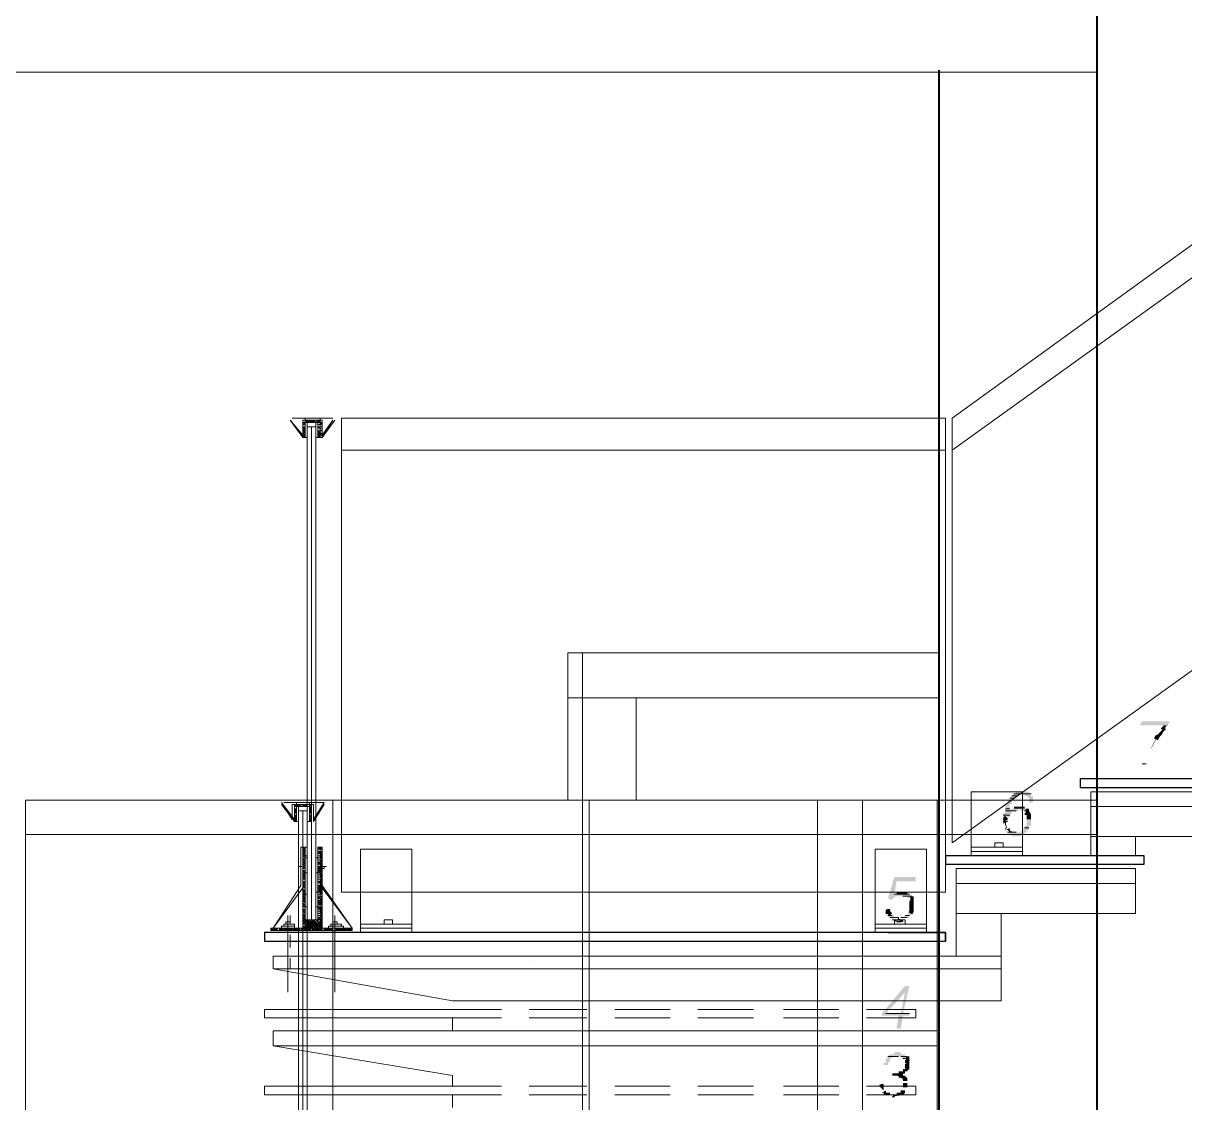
# Model space of a CAD drawing. Header units: millimetres. Extents: x 182 to 575, y -105 to 95.
# Drawn here: x 275.285 to 277.875, y 74.274 to 76.682 of the extents above; entities that cross this region are included whole.
import ezdxf

# ---------------------------------------------------------------- set-up
doc = ezdxf.new("R2010")
doc.units = ezdxf.units.MM
doc.header["$MEASUREMENT"] = 0
doc.layers.add('PDF_Geometry', color=7, linetype='Continuous')
doc.layers.add('PDF_Solid Fills', color=7, linetype='Continuous')

msp = doc.modelspace()

# ---------------------------------------------------------------- hatches: boundary and pattern name
at = {"layer": 'PDF_Solid Fills', "transparency": 33554559}
for points in [[(277.7802, 75.1253), (277.7754, 75.1158), (277.8373, 75.1158), (277.8421, 75.1253)], [(277.4802, 74.9015), (277.4707, 74.9062), (277.4707, 74.8967)], [(277.4897, 74.8729), (277.4897, 74.8682), (277.5088, 74.8682), (277.5088, 74.8729), (277.5183, 74.8729), (277.5183, 74.8777), (277.5231, 74.8777), (277.5231, 74.8824), (277.5278, 74.8824), (277.5278, 74.892), (277.5326, 74.892), (277.5326, 74.9062), (277.5231, 74.9062), (277.5231, 74.892), (277.5183, 74.892), (277.5183, 74.8872), (277.5135, 74.8824), (277.5088, 74.8777), (277.4802, 74.8777), (277.485, 74.8729)], [(277.485, 74.8824), (277.485, 74.8872), (277.4754, 74.8824)], [(277.2278, 74.7336), (277.2326, 74.7348), (277.2564, 74.7348), (277.2564, 74.7301), (277.2659, 74.7301), (277.2659, 74.7348), (277.2612, 74.7396), (277.2278, 74.7396), (277.2326, 74.7681), (277.2754, 74.7681), (277.2754, 74.7777), (277.2278, 74.7777), (277.2135, 74.7301), (277.2231, 74.7253), (277.2231, 74.7301), (277.2278, 74.7301)], [(277.2278, 74.6777), (277.2469, 74.6777), (277.2469, 74.6824)], [(277.204, 74.3586), (277.2135, 74.3586), (277.2135, 74.3634), (277.2183, 74.3681), (277.2183, 74.3729), (277.2231, 74.3729), (277.2231, 74.3777), (277.2421, 74.3777), (277.2469, 74.3729), (277.2564, 74.3729), (277.2564, 74.3777), (277.2516, 74.3777), (277.2516, 74.3824), (277.2421, 74.3824), (277.2421, 74.3872), (277.2278, 74.3872), (277.2278, 74.3824), (277.2183, 74.3824), (277.2135, 74.3777), (277.2135, 74.3729), (277.2088, 74.3729), (277.2088, 74.3634), (277.204, 74.3634)], [(277.2564, 74.3491), (277.2469, 74.3491), (277.2469, 74.3443), (277.2564, 74.3443)], [(277.2612, 74.3634), (277.2516, 74.3634), (277.2612, 74.3586)], [(277.2231, 74.3348), (277.2326, 74.3348), (277.2373, 74.3336), (277.2373, 74.3301), (277.2516, 74.3301), (277.2516, 74.3348), (277.2469, 74.3348), (277.2469, 74.3388), (277.2516, 74.3396), (277.2231, 74.3396)], [(277.2088, 74.2967), (277.2088, 74.3015), (277.1993, 74.2967)], [(277.2326, 74.2967), (277.2326, 74.292), (277.2469, 74.292), (277.2516, 74.2967), (277.2516, 74.3015), (277.2421, 74.3015), (277.2421, 74.2967)]]:
    msp.add_hatch(color=256, dxfattribs=at).paths.add_polyline_path(points)
h = msp.add_hatch(color=256, dxfattribs=at)
h.paths.add_polyline_path([(277.4897, 74.9205), (277.4897, 74.9253), (277.504, 74.9253), (277.504, 74.9301), (277.4897, 74.9301), (277.485, 74.9253), (277.485, 74.9396), (277.4897, 74.9396), (277.4897, 74.9491), (277.4945, 74.9491), (277.4945, 74.9539), (277.4993, 74.9586), (277.504, 74.9586), (277.5088, 74.9634), (277.5183, 74.9634), (277.5183, 74.9586), (277.5231, 74.9586), (277.5278, 74.9539), (277.5278, 74.9443), (277.5373, 74.9443), (277.5373, 74.9586), (277.5326, 74.9586), (277.5326, 74.9634), (277.5278, 74.9634), (277.5278, 74.9681), (277.4993, 74.9681), (277.4993, 74.9634), (277.4945, 74.9634), (277.4897, 74.9586), (277.485, 74.9539), (277.485, 74.9491), (277.4802, 74.9491), (277.4802, 74.9396), (277.4754, 74.9396), (277.4754, 74.9205), (277.4707, 74.9205), (277.4707, 74.911), (277.485, 74.911), (277.485, 74.9158)])
h.paths.add_polyline_path([(277.5088, 74.9289), (277.5088, 74.9253), (277.5231, 74.9253), (277.5231, 74.9301), (277.504, 74.9301)])
h = msp.add_hatch(color=256, dxfattribs=at)
h.paths.add_polyline_path([(277.2516, 74.692), (277.2469, 74.6872), (277.2612, 74.6872), (277.2612, 74.692), (277.2659, 74.692), (277.2659, 74.6967), (277.2564, 74.6967), (277.2564, 74.692)])
h.paths.add_polyline_path([(277.2278, 74.6872), (277.2278, 74.692), (277.2135, 74.692), (277.2135, 74.6872)])
h = msp.add_hatch(color=256, dxfattribs=at)
h.paths.add_polyline_path([(277.2516, 74.5205), (277.2421, 74.4729), (277.2088, 74.4729)])
h.paths.add_polyline_path([(277.2612, 74.5348), (277.2516, 74.5348), (277.1993, 74.4729), (277.1993, 74.4682), (277.2373, 74.4682), (277.2326, 74.4396), (277.2421, 74.4396), (277.2469, 74.4682), (277.2612, 74.4682), (277.2612, 74.4729), (277.2469, 74.4729)], flags=0)

# ---------------------------------------------------------------- linework, layer by layer
at = {"layer": 'PDF_Geometry', "lineweight": 40}
for points in [[(277.6802, 66.6586), (277.6802, 83.5396), (277.9326, 83.5396), (277.9326, 66.6586)], [(277.3278, 73.7967), (277.3278, 76.5777)], [(275.8421, 74.6634), (275.8421, 74.6634)]]:
    msp.add_lwpolyline(points, dxfattribs=at)
at = {"layer": 'PDF_Geometry', "lineweight": 13}
for points in [[(277.3564, 75.7301), (277.3564, 75.8015), (278.5421, 76.6586), (278.5421, 76.5824), (277.3564, 75.7301), (277.3564, 74.8539), (278.5421, 75.7062), (278.5421, 76.5824)], [(275.885, 75.8015), (275.9278, 75.8015)], [(275.9469, 75.7967), (275.9469, 75.8015), (275.9135, 75.8015), (275.9135, 75.7967)], [(277.3421, 75.8015), (277.3421, 75.7301), (275.9945, 75.7301), (275.9945, 75.8015)], [(275.8802, 75.7967), (275.9088, 75.7586), (275.9088, 75.7967), (275.9088, 75.7586)], [(275.9183, 74.6824), (275.9278, 74.6824), (275.9278, 75.7824), (275.9183, 75.7824)], [(275.9183, 74.6824), (275.9278, 74.6824), (275.9278, 75.7824), (275.9183, 75.7824)], [(275.9373, 74.6824), (275.9278, 74.6824), (275.9278, 75.7824), (275.9373, 75.7824)], [(275.9373, 74.6824), (275.9278, 74.6824), (275.9278, 75.7824), (275.9373, 75.7824)], [(275.9469, 75.7872), (275.9469, 75.7824), (275.9516, 75.7824), (275.9469, 75.7824), (275.9469, 75.7872), (275.9421, 75.7872)], [(275.9088, 75.7634), (275.9135, 75.7586), (275.9135, 75.7634)], [(275.9945, 75.7301), (277.3421, 75.7301), (277.3421, 74.7443), (275.9945, 74.7443)], [(275.9088, 74.9491), (275.8659, 74.9491)], [(275.9231, 74.9396), (275.9231, 74.9443), (275.8945, 74.9443), (275.8945, 74.9396)], [(277.3231, 74.9491), (277.3231, 74.8729), (275.9754, 74.8729), (275.9754, 74.9491)], [(275.8945, 74.9396), (275.8992, 74.9348), (275.8992, 74.9396)], [(275.8992, 73.8301), (275.9088, 73.8301), (275.9088, 74.9253), (275.8992, 74.9253)], [(275.8992, 73.8301), (275.9088, 73.8301), (275.9088, 74.9253), (275.8992, 74.9253)], [(275.9183, 73.8301), (275.9088, 73.8301), (275.9088, 74.9253), (275.9183, 74.9253)], [(275.9183, 73.8301), (275.9088, 73.8301), (275.9088, 74.9253), (275.9183, 74.9253)], [(275.9135, 74.9396), (275.9183, 74.9348), (275.9183, 74.9396)], [(275.9231, 74.9396), (275.9278, 74.9396), (275.9278, 74.9348)], [(275.9231, 74.9301), (275.9278, 74.9253), (275.9278, 74.9301)], [(275.9278, 74.9348), (275.9278, 74.9301)], [(275.9231, 74.9158), (275.9278, 74.9158)], [(275.9231, 74.9062), (275.9278, 74.9015), (275.9278, 74.9062)], [(275.2897, 74.8729), (276.5326, 74.8729), (276.5326, 73.892), (275.2897, 73.892)], [(275.9754, 74.8729), (277.3231, 74.8729), (277.3231, 73.892), (275.9754, 73.892)], [(276.5469, 74.8729), (277.6802, 74.8729), (277.6802, 73.892), (276.5469, 73.892)], [(277.4993, 74.8777), (277.4802, 74.8777), (277.4993, 74.8777)], [(275.9088, 74.8443), (275.9135, 74.8443), (275.9135, 74.6634), (275.9421, 74.6634), (275.9421, 74.8443), (275.9516, 74.8443), (275.9516, 74.6586), (275.9088, 74.6586)], [(276.0183, 74.6634), (275.9516, 74.7539), (275.9516, 74.8443), (275.9421, 74.8443), (275.9421, 74.8253), (275.9421, 74.8443), (275.9516, 74.8443), (275.9516, 74.7586)], [(275.9516, 74.7539), (275.9516, 74.8443), (275.9421, 74.8443), (275.9421, 74.8253), (275.9421, 74.8443), (275.9516, 74.8443), (275.9516, 74.7586), (276.0183, 74.6634)], [(275.9516, 74.7539), (275.9516, 74.8443), (275.9421, 74.8443), (275.9421, 74.8253), (275.9421, 74.8443), (275.9516, 74.8443), (275.9516, 74.7539), (276.0183, 74.6634)], [(277.4516, 74.8539), (277.4707, 74.8539), (277.4707, 74.8443), (277.4516, 74.8443)], [(276.5469, 74.792), (276.5469, 74.7824)], [(277.2373, 74.6872), (277.2183, 74.6872), (277.2373, 74.6872)], [(277.2326, 74.6872), (277.2183, 74.6872), (277.2326, 74.6872)], [(277.2421, 74.6872), (277.2564, 74.6872), (277.2421, 74.6872)], [(275.8897, 74.6681), (275.8897, 74.6634), (275.8612, 74.6634), (275.8612, 74.6681)], [(275.8897, 74.6729), (275.8897, 74.6681), (275.8659, 74.6681), (275.8659, 74.6729)], [(275.9993, 74.6681), (275.9993, 74.6634), (275.9659, 74.6634), (275.9659, 74.6681)], [(275.9945, 74.6729), (275.9945, 74.6681), (275.9707, 74.6681), (275.9707, 74.6729)], [(276.0897, 74.6824), (276.1088, 74.6824), (276.1088, 74.6729), (276.0897, 74.6729)], [(277.2516, 74.6824), (277.2278, 74.6824), (277.2278, 74.6729), (277.2516, 74.6729)], [(277.2135, 74.3777), (277.2326, 74.3777), (277.2135, 74.3777)]]:
    msp.add_lwpolyline(points, close=True, dxfattribs=at)
at = {"layer": 'PDF_Geometry', "lineweight": 20}
for points in [[(277.6802, 76.5729), (272.985, 76.5729)], [(275.9088, 75.7967), (275.9088, 75.7967)], [(275.9754, 75.7967), (275.9516, 75.7634), (275.9516, 75.7967), (275.9516, 75.7586), (275.9802, 75.7967)], [(275.9516, 75.7967), (275.9516, 75.7967)], [(275.8612, 74.9443), (275.885, 74.9062), (275.885, 74.9396), (275.8897, 74.9396), (275.8897, 74.9015), (275.8612, 74.9396)], [(275.8659, 74.9491), (275.9088, 74.9491), (275.9564, 74.9491)], [(275.8659, 74.9443), (275.8659, 74.9443)], [(275.9278, 74.9015), (275.9278, 74.9396), (275.9326, 74.9396), (275.9326, 74.9062), (275.9564, 74.9443), (275.9088, 74.9443), (275.8659, 74.9443)], [(275.9564, 74.9443), (275.9564, 74.9443)], [(276.5326, 74.9491), (276.5326, 74.8729)], [(277.6802, 74.9491), (276.5469, 74.9491), (276.5469, 74.8729), (277.6802, 74.8729)], [(275.9326, 74.9015), (275.9564, 74.9396)], [(275.904, 74.8443), (275.904, 74.7586), (275.8421, 74.6634), (275.9088, 74.7539), (275.9088, 74.8443), (275.9135, 74.8443), (275.9135, 74.8253), (275.9183, 74.8253), (275.9183, 74.8443)], [(275.9088, 74.8443), (275.9135, 74.8443)], [(275.9183, 74.8443), (275.9183, 74.8443)], [(275.9135, 74.8015), (275.8992, 74.8015)], [(275.9421, 74.8015), (275.9612, 74.8015)], [(275.9516, 74.8015), (275.9516, 74.8062), (275.9516, 74.8015)], [(275.9516, 74.8015), (275.9516, 74.7967), (275.9516, 74.8015)], [(275.9564, 74.8015), (275.9516, 74.8015), (275.9564, 74.8015)], [(275.9373, 74.6634), (275.9135, 74.6824), (275.9326, 74.6634), (275.9135, 74.6777), (275.9278, 74.6634), (275.9135, 74.6777)], [(275.9278, 74.6634), (275.9135, 74.6729), (275.9231, 74.6634), (275.9135, 74.6681), (275.9231, 74.6634)], [(275.9135, 74.6681), (275.9183, 74.6634), (275.9135, 74.6634)], [(275.9278, 74.6824), (275.9421, 74.6634), (275.9231, 74.6824), (275.9421, 74.6634), (275.9183, 74.6824), (275.9373, 74.6634), (275.9183, 74.6824)], [(275.9326, 74.6824), (275.9421, 74.6681), (275.9278, 74.6824), (275.9421, 74.6681)], [(275.9421, 74.6729), (275.9326, 74.6824), (275.9421, 74.6729)], [(275.9421, 74.6824), (275.9421, 74.6777), (275.9373, 74.6824), (275.9421, 74.6777)], [(276.2421, 74.4824), (275.8231, 74.4824), (275.8231, 74.4634), (276.2421, 74.4634)], [(276.2421, 74.311), (275.8231, 74.311), (275.8231, 74.292), (276.2421, 74.292)]]:
    msp.add_lwpolyline(points, dxfattribs=at)
for points in [[(275.885, 75.8015), (275.9278, 75.8015)], [(275.9754, 75.8015), (275.9278, 75.8015)], [(275.8802, 75.7967), (275.9088, 75.7634), (275.9088, 75.7967), (275.9088, 75.7586)], [(275.9135, 75.7586), (275.9135, 75.792), (275.9421, 75.792), (275.9421, 75.7586), (275.9516, 75.7586), (275.9516, 75.7967), (275.9088, 75.7967), (275.9088, 75.7586)], [(275.9135, 75.792), (275.9183, 75.792), (275.9183, 75.7586), (275.9135, 75.7586)], [(275.9421, 75.792), (275.9373, 75.792), (275.9373, 75.7586), (275.9421, 75.7586)], [(275.2897, 74.9491), (275.2897, 74.8729), (276.5326, 74.8729), (276.5326, 74.9491)], [(278.0659, 74.9681), (277.6659, 74.9681), (277.6659, 74.9348), (278.0659, 74.9348)], [(277.6659, 74.9681), (278.0659, 74.9681), (278.0659, 74.8682), (277.6659, 74.8682)], [(278.0659, 74.9681), (277.6659, 74.9681), (277.6659, 74.9348), (278.0659, 74.9348)], [(275.8945, 74.9015), (275.8945, 74.9348), (275.9231, 74.9348), (275.9231, 74.9015), (275.9278, 74.9015), (275.9278, 74.9396), (275.8897, 74.9396), (275.8897, 74.9015)], [(275.8945, 74.9348), (275.8992, 74.9348), (275.8992, 74.9015), (275.8945, 74.9015)], [(275.9231, 74.9348), (275.9183, 74.9348), (275.9183, 74.9015), (275.9231, 74.9015)], [(275.8421, 74.6634), (275.9088, 74.7539), (275.9088, 74.8443), (275.9135, 74.8443), (275.9135, 74.8253), (275.9183, 74.8253), (275.9183, 74.8443), (275.9135, 74.8443), (275.9088, 74.8443), (275.904, 74.8443), (275.904, 74.7586)], [(275.9516, 74.7539), (275.9516, 74.8443), (275.9421, 74.8443), (275.9421, 74.8253), (275.9421, 74.8443), (275.9516, 74.8443), (275.9516, 74.7586), (276.0183, 74.6634)], [(275.9183, 74.8205), (275.9135, 74.8205), (275.9135, 74.7872), (275.9183, 74.7872)], [(275.9421, 74.8205), (275.9373, 74.8205), (275.9373, 74.7872), (275.9421, 74.7872)], [(275.904, 74.8015), (275.904, 74.8062), (275.904, 74.8015), (275.904, 74.7967), (275.904, 74.8015), (275.904, 74.7967)], [(275.9564, 74.8015), (275.9564, 74.7967), (275.9516, 74.7967), (275.9516, 74.8015)], [(277.7659, 74.7967), (277.3659, 74.7967), (277.3659, 74.7634), (277.7659, 74.7634)], [(277.3659, 74.7967), (277.7659, 74.7967), (277.7659, 74.6967), (277.3659, 74.6967)], [(277.7659, 74.7967), (277.3659, 74.7967), (277.3659, 74.7634), (277.7659, 74.7634)], [(275.9088, 74.7539), (275.9088, 74.6634), (275.8421, 74.6634)], [(275.9183, 74.7396), (275.9135, 74.7396), (275.9135, 74.711), (275.9183, 74.711)], [(275.9421, 74.7443), (275.9373, 74.7443), (275.9373, 74.711), (275.9421, 74.711)], [(275.9516, 74.7539), (276.0183, 74.6634), (275.9516, 74.6634)], [(276.0183, 74.6634), (276.0183, 74.6586), (275.8373, 74.6586), (275.8373, 74.6634)], [(275.9421, 74.6824), (275.9135, 74.6824), (275.9135, 74.6634), (275.9421, 74.6634)], [(275.8421, 74.6015), (277.4659, 74.6015), (277.4659, 74.5729), (275.8421, 74.5729)], [(277.4659, 74.5729), (277.4659, 74.5015), (276.2421, 74.5015), (275.8421, 74.5729)]]:
    msp.add_lwpolyline(points, close=True, dxfattribs=at)
at = {"layer": 'PDF_Geometry', "lineweight": 13}
for points in [[(275.9754, 75.8015), (275.9278, 75.8015), (275.9754, 75.8015), (275.9278, 75.8015), (275.885, 75.8015)], [(275.9945, 75.8015), (275.9945, 75.7301)], [(275.9088, 75.792), (275.9135, 75.792), (275.9135, 75.7967), (275.9088, 75.7967), (275.9088, 75.7586), (275.8802, 75.7967)], [(275.9088, 75.7967), (275.9088, 75.7967)], [(275.9088, 75.792), (275.9088, 75.792)], [(275.9135, 75.792), (275.9088, 75.792), (275.9135, 75.7872)], [(275.9135, 75.7824), (275.9135, 75.7872), (275.9088, 75.7872), (275.9088, 75.7824), (275.9135, 75.7824), (275.9135, 75.7777), (275.9088, 75.7824)], [(275.9135, 75.7777), (275.9135, 75.7729), (275.9135, 75.7777), (275.9088, 75.7777), (275.9135, 75.7729)], [(275.9088, 75.7729), (275.9135, 75.7681), (275.9135, 75.7729), (275.9088, 75.7729), (275.9088, 75.7681), (275.9135, 75.7681), (275.9135, 75.7634), (275.9088, 75.7681)], [(275.9183, 75.792), (275.9135, 75.7967), (275.9183, 75.7967), (275.9183, 75.792), (275.9231, 75.792), (275.9183, 75.7967)], [(275.9135, 75.792), (275.9135, 75.792)], [(275.9135, 75.792), (275.9135, 75.792)], [(275.9135, 75.7872), (275.9135, 75.7872)], [(275.9135, 75.7872), (275.9135, 75.7872)], [(275.9183, 75.7967), (275.9183, 75.7967)], [(275.9183, 75.792), (275.9183, 75.792)], [(275.9326, 75.792), (275.9278, 75.792), (275.9278, 75.7967), (275.9231, 75.7967), (275.9278, 75.792), (275.9231, 75.792), (275.9231, 75.7967)], [(275.9278, 75.7967), (275.9326, 75.792), (275.9326, 75.7967), (275.9373, 75.792), (275.9421, 75.792), (275.9373, 75.7967)], [(275.9278, 75.7967), (275.9278, 75.7967)], [(275.9278, 75.7967), (275.9278, 75.7967)], [(275.9278, 75.792), (275.9278, 75.792)], [(275.9326, 75.7967), (275.9326, 75.7967)], [(275.9373, 75.7967), (275.9373, 75.7967)], [(275.9373, 75.7967), (275.9373, 75.7967)], [(275.9373, 75.7967), (275.9373, 75.7967)], [(275.9373, 75.792), (275.9373, 75.792)], [(275.9516, 75.792), (275.9469, 75.792), (275.9421, 75.7967), (275.9469, 75.792), (275.9469, 75.7872), (275.9516, 75.7872), (275.9469, 75.792), (275.9469, 75.7967)], [(275.9469, 75.792), (275.9421, 75.792), (275.9421, 75.7967)], [(275.9421, 75.7824), (275.9469, 75.7777), (275.9516, 75.7777), (275.9469, 75.7777), (275.9469, 75.7824), (275.9421, 75.7824), (275.9469, 75.7824)], [(275.9469, 75.7777), (275.9469, 75.7729), (275.9516, 75.7729), (275.9469, 75.7729), (275.9421, 75.7729), (275.9469, 75.7681), (275.9516, 75.7681), (275.9469, 75.7681), (275.9469, 75.7729), (275.9421, 75.7729)], [(275.9421, 75.7777), (275.9421, 75.7777)], [(275.9516, 75.7967), (275.9469, 75.7967), (275.9516, 75.7967)], [(275.9469, 75.7967), (275.9469, 75.7967)], [(275.9469, 75.7872), (275.9469, 75.7872)], [(275.9469, 75.7777), (275.9469, 75.7777)], [(275.9516, 75.7967), (275.9516, 75.7586), (275.9754, 75.7967), (275.9516, 75.7586), (275.9516, 75.7967), (275.9516, 75.7586), (275.9802, 75.7967)], [(275.9516, 75.792), (275.9516, 75.792)], [(275.9088, 75.7634), (275.9088, 75.7634)], [(275.9088, 75.7586), (275.9088, 75.7586)], [(275.9135, 75.7586), (275.9088, 75.7586)], [(275.9135, 75.7586), (275.9135, 75.7586)], [(275.9469, 75.7634), (275.9421, 75.7681), (275.9469, 75.7681), (275.9469, 75.7634), (275.9516, 75.7634), (275.9469, 75.7681)], [(275.9421, 75.7681), (275.9421, 75.7681)], [(275.9469, 75.7586), (275.9421, 75.7586), (275.9469, 75.7586), (275.9469, 75.7634), (275.9421, 75.7634), (275.9469, 75.7586), (275.9516, 75.7586)], [(275.9469, 75.7586), (275.9469, 75.7586)], [(275.9516, 75.7681), (275.9516, 75.7681)], [(275.9516, 75.7634), (275.9516, 75.7634)], [(277.7897, 75.0301), (277.7802, 75.0301), (277.7897, 75.0301)], [(275.8897, 74.9396), (275.8945, 74.9348), (275.8945, 74.9396), (275.8897, 74.9396), (275.8897, 74.9062), (275.8612, 74.9443), (275.8897, 74.9015), (275.8897, 74.9396), (275.8897, 74.9015), (275.8612, 74.9396)], [(275.8659, 74.9491), (275.9088, 74.9491), (275.9564, 74.9491), (275.9088, 74.9491), (275.9564, 74.9491)], [(275.8659, 74.9443), (275.8659, 74.9443)], [(275.8659, 74.9443), (275.8659, 74.9443)], [(275.8659, 74.9443), (275.8659, 74.9443)], [(275.9326, 74.9396), (275.9326, 74.9062), (275.9564, 74.9443), (275.9326, 74.9015), (275.9326, 74.9396), (275.9326, 74.9015), (275.9564, 74.9396)], [(275.9564, 74.9443), (275.9564, 74.9443)], [(275.9754, 74.9491), (275.9754, 74.8729)], [(277.5135, 74.8253), (277.5135, 74.9681), (277.3993, 74.9681), (277.3993, 74.8253)], [(277.485, 74.9539), (277.4945, 74.9539), (277.485, 74.9539)], [(277.4945, 74.9539), (277.485, 74.9539), (277.4945, 74.9539)], [(277.504, 74.9586), (277.4897, 74.9586), (277.504, 74.9586)], [(277.4897, 74.9586), (277.504, 74.9586), (277.4897, 74.9586)], [(277.4945, 74.9634), (277.5326, 74.9634), (277.4945, 74.9634)], [(277.5326, 74.9634), (277.4945, 74.9634), (277.5326, 74.9634)], [(277.5159, 74.9681), (277.5135, 74.9681), (277.5135, 74.9681), (277.5135, 74.9681)], [(277.5326, 74.9634), (277.5135, 74.9634), (277.5326, 74.9634)], [(277.5135, 74.9634), (277.5326, 74.9634), (277.5135, 74.9634)], [(275.8897, 74.9396), (275.8897, 74.9396)], [(275.8897, 74.9301), (275.8897, 74.9253), (275.8945, 74.9253), (275.8897, 74.9301), (275.8945, 74.9301), (275.8945, 74.9348), (275.8897, 74.9348), (275.8945, 74.9348)], [(275.8897, 74.9348), (275.8897, 74.9348)], [(275.8897, 74.9348), (275.8897, 74.9348)], [(275.8945, 74.9253), (275.8897, 74.9253), (275.8945, 74.9205)], [(275.8945, 74.9158), (275.8945, 74.9205), (275.8897, 74.9205), (275.8897, 74.9158), (275.8945, 74.9158), (275.8945, 74.911), (275.8897, 74.9158), (275.8897, 74.911), (275.8945, 74.911), (275.8945, 74.9062), (275.8897, 74.911), (275.8897, 74.9062), (275.8945, 74.9062), (275.8945, 74.9015), (275.8897, 74.9062), (275.8897, 74.9015), (275.8945, 74.9015)], [(275.8945, 74.9396), (275.8945, 74.9396)], [(275.8945, 74.9301), (275.8945, 74.9301)], [(275.8945, 74.9253), (275.8945, 74.9253)], [(275.8945, 74.9205), (275.8945, 74.9205)], [(275.904, 74.9348), (275.8992, 74.9396), (275.904, 74.9396), (275.904, 74.9348), (275.904, 74.9396)], [(275.8992, 74.9396), (275.8992, 74.9396)], [(275.8992, 74.9348), (275.8992, 74.9348)], [(275.9088, 74.9396), (275.904, 74.9396), (275.9088, 74.9396), (275.9135, 74.9348), (275.9135, 74.9396), (275.9088, 74.9396), (275.9088, 74.9348)], [(275.904, 74.9396), (275.904, 74.9396)], [(275.9088, 74.9396), (275.9088, 74.9396)], [(275.9088, 74.9396), (275.9088, 74.9396)], [(275.9088, 74.9348), (275.9088, 74.9348)], [(275.9088, 74.9348), (275.9088, 74.9348)], [(275.9135, 74.9396), (275.9135, 74.9396)], [(275.9135, 74.9348), (275.9135, 74.9348)], [(275.9231, 74.9348), (275.9231, 74.9396), (275.9183, 74.9396), (275.9231, 74.9396), (275.9231, 74.9348), (275.9278, 74.9301)], [(275.9183, 74.9348), (275.9183, 74.9348)], [(275.9231, 74.9348), (275.9231, 74.9348)], [(275.9231, 74.9301), (275.9231, 74.9301)], [(275.9231, 74.9253), (275.9231, 74.9253)], [(275.9231, 74.9253), (275.9278, 74.9205), (275.9278, 74.9253), (275.9231, 74.9253), (275.9278, 74.9253)], [(275.9278, 74.9205), (275.9231, 74.9205)], [(275.9231, 74.9205), (275.9231, 74.9205)], [(275.9278, 74.9253), (275.9278, 74.9253)], [(275.9278, 74.9205), (275.9278, 74.9205)], [(275.9278, 74.9205), (275.9278, 74.9205)], [(277.4754, 74.9301), (277.485, 74.9301), (277.4754, 74.9301)], [(277.485, 74.9253), (277.4754, 74.9253), (277.485, 74.9253)], [(277.485, 74.9253), (277.4993, 74.9253), (277.485, 74.9253)], [(277.5278, 74.9253), (277.5183, 74.9253), (277.5278, 74.9253)], [(275.8897, 74.9015), (275.8897, 74.9015)], [(275.9231, 74.911), (275.9278, 74.9062), (275.9278, 74.911), (275.9231, 74.9158)], [(275.9231, 74.911), (275.9231, 74.911)], [(275.9231, 74.911), (275.9231, 74.911)], [(275.9231, 74.9015), (275.9231, 74.9015)], [(275.9231, 74.9015), (275.9231, 74.9015)], [(275.9278, 74.9158), (275.9278, 74.9158)], [(275.9278, 74.9158), (275.9278, 74.9158)], [(275.9278, 74.911), (275.9278, 74.911)], [(275.9278, 74.911), (275.9278, 74.911)], [(275.9278, 74.911), (275.9278, 74.911)], [(275.9278, 74.9062), (275.9278, 74.9062)], [(275.9278, 74.9015), (275.9278, 74.9015)], [(277.485, 74.9158), (277.4707, 74.9158), (277.485, 74.9158)], [(277.4707, 74.9158), (277.485, 74.9158), (277.4707, 74.9158)], [(277.4802, 74.9062), (277.4707, 74.9062), (277.4802, 74.9062)], [(277.4707, 74.9062), (277.4802, 74.9062), (277.4707, 74.9062)], [(277.4802, 74.9015), (277.4707, 74.9015), (277.4802, 74.9015)], [(277.4754, 74.8991), (277.4754, 74.8943), (277.4778, 74.8896), (277.4754, 74.8848)], [(277.4921, 74.8777), (277.485, 74.8801), (277.4826, 74.8824), (277.485, 74.8824)], [(277.5183, 74.8872), (277.5278, 74.8872), (277.5183, 74.8872)], [(275.8421, 74.6634), (275.9088, 74.6634), (275.9088, 74.7539), (275.9088, 74.8443), (275.9135, 74.8443), (275.9135, 74.8253), (275.9183, 74.8253), (275.9183, 74.8443), (275.9183, 74.8253), (275.9135, 74.8253), (275.9135, 74.8443), (275.9088, 74.8443), (275.9088, 74.7539), (275.8421, 74.6634), (275.9088, 74.7539), (275.9088, 74.8443), (275.9135, 74.8443), (275.9088, 74.8443)], [(275.904, 74.8443), (275.904, 74.7586), (275.8421, 74.6634), (275.9088, 74.7539)], [(276.1516, 74.6539), (276.1516, 74.8396), (276.0373, 74.8396), (276.0373, 74.6539)], [(277.185, 74.6539), (277.185, 74.8396), (277.2992, 74.8396), (277.2992, 74.6539)], [(277.5135, 74.8443), (277.3993, 74.8443)], [(277.5135, 74.8348), (277.3993, 74.8348)], [(277.2278, 74.7396), (277.2612, 74.7396), (277.2278, 74.7396)], [(277.2659, 74.7348), (277.2469, 74.7348), (277.2659, 74.7348)], [(275.8754, 74.5205), (275.8754, 74.692)], [(275.8802, 74.692), (275.8802, 74.6729)], [(275.9802, 74.5205), (275.9802, 74.692), (275.9802, 74.6729), (275.9802, 74.6777), (275.985, 74.6777), (275.985, 74.6729), (275.985, 74.6777)], [(277.2088, 74.7015), (277.2183, 74.7015), (277.2088, 74.7015)], [(277.2183, 74.6967), (277.2088, 74.6967), (277.2183, 74.6967)], [(277.2231, 74.692), (277.2135, 74.692), (277.2231, 74.692)], [(277.2135, 74.692), (277.2231, 74.692), (277.2135, 74.692)], [(277.2373, 74.6872), (277.2373, 74.6848), (277.2397, 74.6824), (277.2397, 74.6824), (277.2278, 74.6801)], [(277.2516, 74.692), (277.2612, 74.692), (277.2516, 74.692)], [(275.8754, 74.6777), (275.8707, 74.6777), (275.8707, 74.6729)], [(275.8802, 74.6777), (275.8802, 74.6729), (275.8802, 74.6777), (275.8754, 74.6777), (275.8754, 74.6729)], [(275.8802, 74.6586), (275.8802, 74.6586)], [(275.9802, 74.6777), (275.9754, 74.6777), (275.9754, 74.6729)], [(275.9802, 74.6586), (275.9802, 74.6586)], [(276.1516, 74.6729), (276.0373, 74.6729)], [(276.1516, 74.6634), (276.0373, 74.6634)], [(277.185, 74.6729), (277.2992, 74.6729)], [(277.185, 74.6634), (277.2992, 74.6634)], [(277.2231, 74.6824), (277.2516, 74.6824), (277.2231, 74.6824)], [(277.2516, 74.6824), (277.2231, 74.6824), (277.2516, 74.6824)], [(277.2326, 74.6777), (277.2421, 74.6777), (277.2326, 74.6777)], [(277.2421, 74.6777), (277.2326, 74.6777), (277.2421, 74.6777)], [(275.8802, 74.6491), (275.8802, 74.6205)], [(275.9802, 74.6491), (275.9802, 74.6205)], [(275.8802, 74.611), (275.8802, 74.611)], [(275.9802, 74.611), (275.9802, 74.611)], [(275.8802, 74.5967), (275.8802, 74.5729)], [(275.9802, 74.5967), (275.9802, 74.5729)], [(276.4231, 74.592), (276.4231, 74.592)], [(276.3516, 74.4824), (276.2421, 74.4824)], [(276.5421, 74.4824), (276.4135, 74.4824)], [(276.7278, 74.4824), (276.604, 74.4824)], [(276.9135, 74.4824), (276.7897, 74.4824)], [(277.104, 74.4824), (276.9802, 74.4824)], [(277.1659, 74.4634), (277.2754, 74.4634), (277.2754, 74.4824), (277.1659, 74.4824)], [(276.2421, 74.4634), (276.3516, 74.4634)], [(276.4135, 74.4634), (276.5421, 74.4634)], [(276.604, 74.4634), (276.7278, 74.4634)], [(276.7897, 74.4634), (276.9135, 74.4634)], [(276.9802, 74.4634), (277.104, 74.4634)], [(277.2612, 74.4729), (277.2088, 74.4729), (277.2612, 74.4729)], [(277.2135, 74.3777), (277.2373, 74.3777), (277.2135, 74.3777)], [(277.2373, 74.3777), (277.2135, 74.3777), (277.2373, 74.3777)], [(277.2421, 74.3777), (277.2564, 74.3777), (277.2421, 74.3777)], [(277.2469, 74.3729), (277.2564, 74.3729), (277.2469, 74.3729)], [(277.2612, 74.3681), (277.2516, 74.3681), (277.2612, 74.3681)], [(277.2516, 74.3681), (277.2612, 74.3681), (277.2516, 74.3681)], [(277.2278, 74.3396), (277.2278, 74.3396), (277.2278, 74.3396)], [(277.2421, 74.3301), (277.2516, 74.3301), (277.2421, 74.3301)], [(276.3516, 74.311), (276.2421, 74.311)], [(276.5421, 74.311), (276.4135, 74.311)], [(276.7278, 74.311), (276.604, 74.311)], [(276.9135, 74.311), (276.7897, 74.311)], [(277.104, 74.311), (276.9802, 74.311)], [(277.1659, 74.292), (277.2754, 74.292), (277.2754, 74.311), (277.1659, 74.311)], [(276.2421, 74.292), (276.3516, 74.292)], [(276.4135, 74.292), (276.5421, 74.292)], [(276.604, 74.292), (276.7278, 74.292)], [(276.7897, 74.292), (276.9135, 74.292)], [(276.9802, 74.292), (277.104, 74.292)], [(277.2254, 74.2872), (277.2231, 74.2872), (277.2278, 74.2872), (277.2278, 74.2872), (277.2254, 74.2896), (277.2469, 74.292)], [(277.2278, 74.292), (277.2278, 74.292), (277.2278, 74.292)], [(277.2469, 74.292), (277.2278, 74.292), (277.2469, 74.292)], [(277.2278, 74.292), (277.2469, 74.292), (277.2278, 74.292)]]:
    msp.add_lwpolyline(points, dxfattribs=at)
at = {"layer": 'PDF_Geometry', "lineweight": 0}
for points in [[(275.9469, 75.8015), (275.9278, 75.8015), (275.9135, 75.8015), (275.9278, 75.8015)], [(275.9469, 75.7967), (275.9278, 75.7967), (275.9135, 75.7967), (275.9278, 75.7967)], [(275.9231, 74.9443), (275.9088, 74.9443), (275.8945, 74.9443), (275.9088, 74.9443), (275.9231, 74.9443), (275.9088, 74.9443), (275.8945, 74.9443), (275.9088, 74.9443)], [(277.0564, 74.9491), (277.1564, 74.9491), (277.1564, 73.7967), (277.0564, 73.7967)], [(277.6659, 74.8682), (277.7659, 74.8682), (277.7659, 74.8253), (277.6659, 74.8253)], [(275.9135, 74.8205), (275.9135, 74.7872)], [(275.9183, 74.8205), (275.9183, 74.7872)], [(275.9421, 74.8205), (275.9421, 74.7872)], [(275.9135, 74.7396), (275.9135, 74.711)], [(275.9183, 74.7396), (275.9183, 74.711)], [(275.9421, 74.7443), (275.9421, 74.711)], [(277.3659, 74.6967), (277.4659, 74.6967), (277.4659, 74.6015), (277.3659, 74.6015)], [(275.8421, 74.4348), (277.3231, 74.4348), (277.3231, 74.4015), (275.8421, 74.4015)]]:
    msp.add_lwpolyline(points, close=True, dxfattribs=at)
for points in [[(275.9135, 75.7586), (275.9135, 75.792), (275.9135, 75.7586)], [(275.9183, 75.7586), (275.9183, 75.792), (275.9183, 75.7586)], [(275.9373, 75.7586), (275.9373, 75.792)], [(275.9421, 75.7586), (275.9421, 75.792), (275.9421, 75.7586), (275.9421, 75.792)], [(276.4992, 74.9491), (276.4992, 75.2777), (277.3278, 75.2777)], [(276.5326, 74.9491), (276.5326, 75.2777)], [(276.4992, 75.1777), (277.3278, 75.1777)], [(276.6516, 74.9491), (276.6516, 75.1777)], [(277.0564, 74.8729), (277.0564, 74.9491)], [(275.8945, 74.9015), (275.8945, 74.9348), (275.8945, 74.9015)], [(275.8992, 74.9015), (275.8992, 74.9348), (275.8992, 74.9015)], [(275.9183, 74.9015), (275.9183, 74.9348)], [(275.9231, 74.9015), (275.9231, 74.9348), (275.9231, 74.9015), (275.9231, 74.9348)], [(275.9373, 74.7872), (275.9373, 74.8205)], [(275.9421, 74.7872), (275.9421, 74.8205)], [(275.9373, 74.711), (275.9373, 74.7443)], [(275.9421, 74.711), (275.9421, 74.7443)], [(276.0183, 74.6539), (275.8373, 74.6539)], [(276.2421, 74.5015), (275.8421, 74.5729), (275.8421, 74.6015), (277.2231, 74.6015)], [(276.2421, 74.4634), (276.2421, 74.4348)], [(276.2421, 74.311), (276.2421, 74.3348), (275.8421, 74.4015), (275.8421, 74.4348), (277.2231, 74.4348)], [(276.2421, 74.292), (276.2421, 74.2634)]]:
    msp.add_lwpolyline(points, dxfattribs=at)
at = {"layer": 'PDF_Geometry', "lineweight": 13}
for points in [[(277.8326, 75.1158, 0.00952, 0.00952, 0), (277.8326, 75.1134, 0, 0, 0), (277.8302, 75.111, 0.00952, 0.00952, 0), (277.8278, 75.1086, 0.00952, 0.00952, 0), (277.8254, 75.1062, 0, 0, 0), (277.8231, 75.1039, 0.00952, 0.00952, 0), (277.8207, 75.0991, 0.00952, 0.00952, 0), (277.8183, 75.0943, 0.00674, 0.00674, 0), (277.8159, 75.092, 0.00953, 0.00953, 0), (277.8135, 75.0896, 0.00953, 0.00953, 0), (277.8112, 75.0848, 0, 0, 0), (277.8088, 75.0801, 0.00952, 0.00952, 0), (277.8064, 75.0777, 0, 0, 0), (277.804, 75.0729, 0, 0, 0), (277.804, 75.0681, 0, 0, 0), (277.7993, 75.0681, 0, 0, 0), (277.7993, 75.0634, 0, 0, 0), (277.7993, 75.0586, 0, 0, 0), (277.7945, 75.0586, 0, 0, 0), (277.7945, 75.0539, 0, 0, 0), (277.7945, 75.0491, 0, 0, 0), (277.7897, 75.0443, 0, 0, 0), (277.7897, 75.0396, 0, 0, 0), (277.7897, 75.0348, 0, 0, 0), (277.785, 75.0348, 0, 0, 0), (277.785, 75.0301, 0, 0, 0)], [(277.5016, 74.9348, 0, 0, 0), (277.5064, 74.9348, 0, 0, 0), (277.5064, 74.9348, 0.0238, 0.0238, 0), (277.5064, 74.9301, 0, 0, 0)], [(277.5207, 74.9253, 0.00952, 0.00952, 0), (277.5231, 74.9253, 0.00952, 0.00952, 0), (277.5231, 74.9205, 0.00952, 0.00952, 0), (277.5254, 74.9205, 0.00952, 0.00952, 0), (277.5278, 74.9158, 0.00952, 0.00952, 0), (277.5278, 74.911, 0.00952, 0.00952, 0), (277.5278, 74.9062, 0, 0, 0)], [(277.2493, 74.7443, 0, 0, 0), (277.2445, 74.7443, 0, 0, 0), (277.2445, 74.7443, 0.0238, 0.0238, 0), (277.2445, 74.7396, 0, 0, 0), (277.2445, 74.7396, 0, 0, 0)], [(277.2445, 74.3396, 0.0143, 0.0143, 0), (277.2445, 74.3443, 0, 0, 0), (277.2421, 74.3443, 0, 0, 0)], [(277.2493, 74.3301, 0.00952, 0.00952, 0), (277.2516, 74.3277, 0.00952, 0.00952, 0), (277.2516, 74.3229, 0, 0, 0), (277.2516, 74.3181, 0.00952, 0.00952, 0), (277.2516, 74.3134, 0.00952, 0.00952, 0), (277.2516, 74.3086, 0, 0, 0), (277.2516, 74.3039, 0, 0, 0), (277.254, 74.3015, 0, 0, 0)], [(277.1993, 74.3134, 0.00952, 0.00952, 0), (277.1993, 74.3086, 0.00336, 0.00336, 0), (277.204, 74.3039, 0, 0, 0), (277.204, 74.2991, 0, 0, 0)], [(277.2112, 74.292, 0.0143, 0.0143, 0), (277.2112, 74.2967, 0, 0, 0), (277.2135, 74.2967, 0, 0, 0)]]:
    msp.add_lwpolyline(points, format="xyseb", dxfattribs=at)
at = {"layer": 'PDF_Geometry', "lineweight": 25}
for points in [[(278.085, 74.9967), (277.6421, 74.9967), (277.6421, 74.9777), (278.085, 74.9777)], [(277.785, 74.8253), (277.3421, 74.8253), (277.3421, 74.8062), (277.785, 74.8062)]]:
    msp.add_lwpolyline(points, close=True, dxfattribs=at)
at = {"layer": 'PDF_Geometry', "lineweight": 13}
for points, const_width in [([(277.4778, 74.911), (277.4754, 74.9086), (277.4754, 74.9039)], 0.00953), ([(277.2635, 74.7301), (277.2659, 74.7301), (277.2659, 74.7253), (277.2659, 74.7205), (277.2659, 74.7158), (277.2659, 74.711), (277.2659, 74.7062), (277.2659, 74.7015), (277.2635, 74.6967)], 0.00952), ([(277.2135, 74.7039), (277.2135, 74.6991), (277.2159, 74.6967), (277.2135, 74.6943)], 0.00952), ([(277.254, 74.3729), (277.2564, 74.3729), (277.2564, 74.3681), (277.2564, 74.3634)], 0.00952), ([(277.2564, 74.361), (277.2564, 74.3562), (277.2564, 74.3515), (277.254, 74.3491)], 0.00952)]:
    msp.add_lwpolyline(points, dxfattribs=dict(at, const_width=const_width))
at = {"layer": 'PDF_Geometry', "color": 8, "lineweight": 13, "true_color": 0x808080}
for points in [[(275.9088, 74.8443), (275.9135, 74.8396), (275.9135, 74.8443)], [(275.9088, 74.8443), (275.9088, 74.8443)], [(275.9088, 74.8396), (275.9088, 74.8396)], [(275.9088, 74.8396), (275.9088, 74.8396)], [(275.9135, 74.8443), (275.9135, 74.8443)], [(275.9469, 74.8443), (275.9469, 74.8396), (275.9516, 74.8396), (275.9516, 74.8348), (275.9469, 74.8348), (275.9469, 74.8396), (275.9421, 74.8443)], [(275.9469, 74.8301), (275.9421, 74.8301), (275.9469, 74.8301), (275.9516, 74.8253), (275.9469, 74.8253), (275.9469, 74.8301), (275.9421, 74.8348), (275.9469, 74.8348), (275.9469, 74.8301), (275.9516, 74.8301), (275.9469, 74.8348), (275.9469, 74.8396), (275.9421, 74.8396)], [(275.9516, 74.8396), (275.9469, 74.8443), (275.9516, 74.8443)], [(275.9516, 74.8443), (275.9516, 74.8443)], [(275.9088, 74.8348), (275.9088, 74.8348)], [(275.9088, 74.8348), (275.9088, 74.8348)], [(275.9088, 74.8253), (275.9135, 74.8253), (275.9088, 74.8301), (275.9088, 74.8348)], [(275.9135, 74.8301), (275.9088, 74.8301), (275.9135, 74.8253), (275.9135, 74.8205), (275.9088, 74.8253), (275.9088, 74.8205), (275.9135, 74.8158), (275.9135, 74.8205)], [(275.9088, 74.8301), (275.9088, 74.8301)], [(275.9088, 74.8205), (275.9088, 74.8205)], [(275.9135, 74.8158), (275.9088, 74.8158), (275.9088, 74.8205)], [(275.9135, 74.811), (275.9088, 74.8158), (275.9088, 74.811), (275.9135, 74.811), (275.9135, 74.8062), (275.9088, 74.811), (275.9088, 74.8062), (275.9135, 74.8062), (275.9135, 74.8015), (275.9088, 74.8062), (275.9088, 74.8015), (275.9135, 74.8015), (275.9135, 74.7967), (275.9088, 74.8015)], [(275.9135, 74.8348), (275.9135, 74.8348)], [(275.9135, 74.8301), (275.9135, 74.8301)], [(275.9135, 74.8253), (275.9135, 74.8253)], [(275.9135, 74.8205), (275.9135, 74.8205)], [(275.9135, 74.8205), (275.9135, 74.8205)], [(275.9135, 74.8158), (275.9135, 74.8158)], [(275.9516, 74.811), (275.9469, 74.8158), (275.9516, 74.8158), (275.9469, 74.8205), (275.9421, 74.8205), (275.9469, 74.8205)], [(275.9469, 74.811), (275.9469, 74.8158), (275.9421, 74.8158), (275.9469, 74.8158), (275.9469, 74.811), (275.9516, 74.8062), (275.9469, 74.8062), (275.9421, 74.811), (275.9469, 74.811), (275.9469, 74.8062), (275.9516, 74.8062)], [(275.9469, 74.8205), (275.9469, 74.8205)], [(275.9469, 74.8205), (275.9469, 74.8205)], [(275.9516, 74.8348), (275.9516, 74.8348)], [(275.9516, 74.8253), (275.9516, 74.8301)], [(275.9088, 74.8062), (275.9088, 74.8062)], [(275.9088, 74.8015), (275.9088, 74.8015)], [(275.9135, 74.792), (275.9135, 74.7967), (275.9088, 74.7967)], [(275.9088, 74.7967), (275.9088, 74.7967)], [(275.9088, 74.7967), (275.9088, 74.7967)], [(275.9088, 74.7967), (275.9088, 74.7967)], [(275.9088, 74.792), (275.9088, 74.792)], [(275.9135, 74.7872), (275.9088, 74.7872), (275.9088, 74.792)], [(275.9135, 74.7824), (275.9088, 74.7824), (275.9088, 74.7872)], [(275.9135, 74.811), (275.9135, 74.811)], [(275.9135, 74.811), (275.9135, 74.811)], [(275.9135, 74.8015), (275.9135, 74.8015)], [(275.9135, 74.792), (275.9135, 74.792)], [(275.9469, 74.8062), (275.9469, 74.8015), (275.9516, 74.8015), (275.9469, 74.8062), (275.9421, 74.8062)], [(275.9516, 74.792), (275.9469, 74.792), (275.9469, 74.7967), (275.9421, 74.8015)], [(275.9516, 74.7824), (275.9469, 74.7824), (275.9469, 74.7872), (275.9516, 74.7824), (275.9516, 74.7872), (275.9469, 74.792), (275.9421, 74.7967), (275.9469, 74.7967), (275.9516, 74.792), (275.9516, 74.7967)], [(275.9469, 74.7872), (275.9421, 74.7872)], [(275.9469, 74.811), (275.9469, 74.811)], [(275.9469, 74.811), (275.9469, 74.811)], [(275.9516, 74.811), (275.9516, 74.811)], [(275.9516, 74.811), (275.9516, 74.811)], [(275.9516, 74.8015), (275.9516, 74.8015)], [(275.9516, 74.7967), (275.9516, 74.7967)], [(275.9516, 74.7872), (275.9516, 74.7872)], [(275.9135, 74.7777), (275.9088, 74.7824), (275.9088, 74.7777), (275.9135, 74.7777), (275.9135, 74.7729), (275.9088, 74.7777), (275.9088, 74.7729), (275.9135, 74.7729), (275.9135, 74.7681)], [(275.9088, 74.7729), (275.9088, 74.7729)], [(275.9135, 74.7634), (275.9135, 74.7586), (275.9135, 74.7634), (275.9088, 74.7634), (275.9088, 74.7681)], [(275.9088, 74.7634), (275.9088, 74.7634)], [(275.9135, 74.7586), (275.9088, 74.7634)], [(275.9088, 74.7634), (275.9088, 74.7634)], [(275.9135, 74.7824), (275.9135, 74.7824)], [(275.9135, 74.7777), (275.9135, 74.7777)], [(275.9135, 74.7777), (275.9135, 74.7777)], [(275.9135, 74.7729), (275.9135, 74.7729)], [(275.9135, 74.7681), (275.9135, 74.7681)], [(275.9135, 74.7681), (275.9135, 74.7681)], [(275.9421, 74.7681), (275.9469, 74.7634), (275.9516, 74.7634), (275.9469, 74.7681), (275.9469, 74.7729), (275.9421, 74.7729), (275.9469, 74.7729), (275.9469, 74.7681), (275.9516, 74.7681), (275.9469, 74.7729), (275.9516, 74.7729), (275.9469, 74.7777), (275.9421, 74.7777), (275.9469, 74.7777)], [(275.9469, 74.7681), (275.9421, 74.7681), (275.9469, 74.7681), (275.9469, 74.7634), (275.9516, 74.7586), (275.9469, 74.7586), (275.9469, 74.7634)], [(275.9516, 74.7777), (275.9516, 74.7777)], [(275.9516, 74.7681), (275.9516, 74.7681)], [(275.9516, 74.7634), (275.9516, 74.7634)], [(275.9088, 74.7586), (275.9088, 74.7586)], [(275.9135, 74.7491), (275.9135, 74.7539), (275.9088, 74.7539), (275.9135, 74.7539)], [(275.9088, 74.7539), (275.9088, 74.7539)], [(275.9088, 74.7539), (275.9088, 74.7539)], [(275.9088, 74.7491), (275.9088, 74.7491)], [(275.9088, 74.7396), (275.9135, 74.7348), (275.9135, 74.7396), (275.9088, 74.7396), (275.9088, 74.7443), (275.9135, 74.7396), (275.9135, 74.7443), (275.9088, 74.7443), (275.9088, 74.7491)], [(275.9088, 74.7396), (275.9088, 74.7396)], [(275.9135, 74.7491), (275.9135, 74.7491)], [(275.9135, 74.7443), (275.9135, 74.7443)], [(275.9135, 74.7396), (275.9135, 74.7396)], [(275.9516, 74.7539), (275.9469, 74.7586), (275.9421, 74.7586), (275.9469, 74.7586), (275.9469, 74.7539), (275.9516, 74.7491), (275.9516, 74.7539), (275.9469, 74.7539), (275.9421, 74.7586)], [(275.9516, 74.7491), (275.9469, 74.7491), (275.9469, 74.7539), (275.9421, 74.7539), (275.9469, 74.7491), (275.9516, 74.7443), (275.9469, 74.7443), (275.9421, 74.7491), (275.9469, 74.7491), (275.9469, 74.7443), (275.9516, 74.7396), (275.9469, 74.7396), (275.9469, 74.7443), (275.9421, 74.7443), (275.9469, 74.7443)], [(275.9421, 74.7396), (275.9469, 74.7396), (275.9469, 74.7348), (275.9516, 74.7348), (275.9516, 74.7396)], [(275.9469, 74.7396), (275.9469, 74.7396)], [(275.9469, 74.7396), (275.9469, 74.7396)], [(275.9469, 74.7396), (275.9469, 74.7396)], [(275.9516, 74.7586), (275.9516, 74.7586)], [(275.9516, 74.7539), (275.9516, 74.7539)], [(275.9516, 74.7443), (275.9516, 74.7443)], [(275.9135, 74.7205), (275.9135, 74.7158), (275.9088, 74.7205), (275.9088, 74.7253), (275.9135, 74.7205), (275.9135, 74.7253), (275.9088, 74.7253), (275.9088, 74.7301), (275.9135, 74.7253), (275.9135, 74.7301), (275.9088, 74.7301), (275.9088, 74.7348)], [(275.9088, 74.7301), (275.9088, 74.7301)], [(275.9088, 74.7205), (275.9088, 74.7205)], [(275.9088, 74.7205), (275.9088, 74.7205)], [(275.9088, 74.7158), (275.9088, 74.7158)], [(275.9088, 74.7158), (275.9088, 74.7158)], [(275.9088, 74.711), (275.9088, 74.711)], [(275.9088, 74.6777), (275.9135, 74.6729), (275.9135, 74.6777), (275.9088, 74.6777), (275.9088, 74.6824), (275.9135, 74.6777), (275.9135, 74.6824), (275.9088, 74.6824), (275.9088, 74.6872), (275.9135, 74.6824), (275.9135, 74.6872), (275.9088, 74.6872), (275.9088, 74.692), (275.9135, 74.6872), (275.9135, 74.692), (275.9088, 74.692), (275.9088, 74.6967), (275.9088, 74.7015), (275.9135, 74.6967), (275.9135, 74.7015), (275.9088, 74.7062), (275.9135, 74.7062), (275.9135, 74.711), (275.9088, 74.711), (275.9135, 74.711)], [(275.9088, 74.711), (275.9088, 74.711)], [(275.9088, 74.7015), (275.9135, 74.7015), (275.9088, 74.7062), (275.9088, 74.711)], [(275.9135, 74.7348), (275.9135, 74.7348)], [(275.9135, 74.7253), (275.9135, 74.7253)], [(275.9135, 74.7205), (275.9135, 74.7205)], [(275.9135, 74.711), (275.9135, 74.711)], [(275.9469, 74.7301), (275.9516, 74.7301), (275.9469, 74.7348), (275.9421, 74.7348), (275.9469, 74.7348)], [(275.9516, 74.7158), (275.9516, 74.711), (275.9469, 74.711), (275.9469, 74.7158), (275.9421, 74.7205), (275.9469, 74.7205), (275.9469, 74.7158), (275.9516, 74.7158), (275.9469, 74.7205), (275.9469, 74.7253), (275.9421, 74.7253), (275.9469, 74.7253), (275.9516, 74.7253), (275.9469, 74.7301), (275.9421, 74.7348)], [(275.9469, 74.7205), (275.9516, 74.7205), (275.9469, 74.7253), (275.9469, 74.7301), (275.9421, 74.7301)], [(275.9516, 74.7205), (275.9469, 74.7205), (275.9421, 74.7253)], [(275.9516, 74.7015), (275.9469, 74.7015), (275.9469, 74.7062), (275.9421, 74.711), (275.9469, 74.711), (275.9469, 74.7062), (275.9516, 74.7062), (275.9469, 74.711), (275.9469, 74.7158), (275.9421, 74.7158)], [(275.9469, 74.7301), (275.9469, 74.7301)], [(275.9469, 74.7301), (275.9469, 74.7301)], [(275.9516, 74.7348), (275.9516, 74.7348)], [(275.9516, 74.7301), (275.9516, 74.7301)], [(275.9516, 74.7205), (275.9516, 74.7205)], [(275.9516, 74.7158), (275.9516, 74.7158)], [(275.9516, 74.711), (275.9516, 74.711)], [(275.9088, 74.7062), (275.9088, 74.7062)], [(275.9088, 74.6967), (275.9135, 74.692), (275.9135, 74.6967)], [(275.9088, 74.6967), (275.9088, 74.6967)], [(275.9135, 74.7062), (275.9135, 74.7062)], [(275.9135, 74.7062), (275.9135, 74.7062)], [(275.9135, 74.7015), (275.9135, 74.7015)], [(275.9135, 74.6967), (275.9135, 74.6967)], [(275.9135, 74.6967), (275.9135, 74.6967)], [(275.9135, 74.692), (275.9135, 74.692)], [(275.9135, 74.6872), (275.9135, 74.6872)], [(275.9469, 74.7062), (275.9421, 74.7062), (275.9469, 74.7062), (275.9516, 74.7015), (275.9516, 74.7062)], [(275.9516, 74.6872), (275.9469, 74.692), (275.9516, 74.692), (275.9469, 74.6967), (275.9421, 74.6967), (275.9469, 74.6967)], [(275.9516, 74.6824), (275.9469, 74.6824), (275.9469, 74.6872), (275.9421, 74.6872), (275.9469, 74.6824), (275.9516, 74.6824), (275.9469, 74.6872), (275.9469, 74.692)], [(275.9469, 74.6967), (275.9469, 74.6967)], [(275.9469, 74.6967), (275.9469, 74.6967)], [(275.9469, 74.6872), (275.9469, 74.6872)], [(275.9469, 74.6872), (275.9469, 74.6872)], [(275.9469, 74.6872), (275.9469, 74.6872)], [(275.9516, 74.6967), (275.9516, 74.6967)], [(275.9516, 74.6872), (275.9516, 74.6872)], [(275.9516, 74.6872), (275.9516, 74.6872)], [(275.8469, 74.6586), (275.8421, 74.6586), (275.8373, 74.6634)], [(275.8421, 74.6586), (275.8373, 74.6586), (275.8421, 74.6586)], [(275.8469, 74.6634), (275.8421, 74.6634), (275.8469, 74.6586), (275.8469, 74.6634), (275.8516, 74.6586), (275.8516, 74.6634), (275.8564, 74.6634), (275.8564, 74.6586), (275.8612, 74.6586), (275.8564, 74.6634), (275.8612, 74.6634), (275.8612, 74.6586), (275.8659, 74.6586), (275.8612, 74.6586)], [(275.8421, 74.6586), (275.8421, 74.6634)], [(275.8469, 74.6586), (275.8469, 74.6586)], [(275.8516, 74.6634), (275.8516, 74.6634)], [(275.8564, 74.6586), (275.8516, 74.6586)], [(275.8516, 74.6586), (275.8516, 74.6586)], [(275.8516, 74.6586), (275.8516, 74.6586)], [(275.8564, 74.6586), (275.8564, 74.6586)], [(275.8564, 74.6586), (275.8564, 74.6586)], [(275.8707, 74.6634), (275.8754, 74.6586), (275.8707, 74.6586), (275.8659, 74.6586), (275.8612, 74.6634)], [(275.8612, 74.6634), (275.8612, 74.6634)], [(275.8612, 74.6586), (275.8612, 74.6586)], [(275.8754, 74.6586), (275.8707, 74.6586), (275.8707, 74.6634), (275.8659, 74.6634), (275.8707, 74.6586), (275.8659, 74.6586), (275.8659, 74.6634)], [(275.885, 74.6586), (275.8802, 74.6586), (275.8802, 74.6634), (275.885, 74.6586), (275.8897, 74.6586), (275.8897, 74.6634)], [(275.8802, 74.6586), (275.8802, 74.6586)], [(275.8897, 74.6586), (275.8897, 74.6586)], [(275.8945, 74.6586), (275.8992, 74.6586), (275.8945, 74.6634)], [(275.8945, 74.6586), (275.8945, 74.6586)], [(275.8945, 74.6586), (275.8945, 74.6586)], [(275.8992, 74.6634), (275.8992, 74.6586), (275.904, 74.6586), (275.8992, 74.6634), (275.904, 74.6634), (275.9088, 74.6586), (275.904, 74.6586), (275.9088, 74.6586)], [(275.8992, 74.6586), (275.8992, 74.6586)], [(275.9088, 74.6824), (275.9088, 74.6824)], [(275.9088, 74.6777), (275.9088, 74.6777)], [(275.9135, 74.6681), (275.9135, 74.6729), (275.9088, 74.6729)], [(275.9088, 74.6729), (275.9088, 74.6729)], [(275.9088, 74.6729), (275.9088, 74.6729)], [(275.9088, 74.6729), (275.9088, 74.6729)], [(275.9088, 74.6681), (275.9088, 74.6681)], [(275.9135, 74.6634), (275.9088, 74.6634), (275.9135, 74.6586), (275.9088, 74.6586), (275.9088, 74.6634), (275.9088, 74.6681)], [(275.9088, 74.6586), (275.9088, 74.6586)], [(275.9135, 74.6777), (275.9135, 74.6777)], [(275.9135, 74.6681), (275.9135, 74.6681)], [(275.9183, 74.6634), (275.9183, 74.6634)], [(275.9183, 74.6586), (275.9183, 74.6586)], [(275.9183, 74.6586), (275.9183, 74.6586)], [(275.9231, 74.6586), (275.9231, 74.6586)], [(275.9278, 74.6634), (275.9278, 74.6634)], [(275.9278, 74.6634), (275.9278, 74.6634)], [(275.9278, 74.6634), (275.9278, 74.6634)], [(275.9278, 74.6586), (275.9278, 74.6586)], [(275.9278, 74.6586), (275.9278, 74.6586)], [(275.9278, 74.6586), (275.9278, 74.6586)], [(275.9326, 74.6586), (275.9326, 74.6586)], [(275.9326, 74.6586), (275.9326, 74.6586)], [(275.9373, 74.6586), (275.9373, 74.6586)], [(275.9373, 74.6586), (275.9373, 74.6586)], [(275.9373, 74.6586), (275.9373, 74.6586)], [(275.9373, 74.6586), (275.9373, 74.6586)], [(275.9373, 74.6586), (275.9373, 74.6586)], [(275.9469, 74.6824), (275.9469, 74.6777), (275.9516, 74.6777), (275.9469, 74.6824), (275.9421, 74.6824)], [(275.9516, 74.6681), (275.9469, 74.6681), (275.9469, 74.6729), (275.9421, 74.6777)], [(275.9564, 74.6634), (275.9516, 74.6634), (275.9516, 74.6586), (275.9564, 74.6586), (275.9516, 74.6586), (275.9469, 74.6586), (275.9516, 74.6586), (275.9516, 74.6634), (275.9469, 74.6681), (275.9421, 74.6729), (275.9469, 74.6729), (275.9516, 74.6681), (275.9516, 74.6729)], [(275.9421, 74.6586), (275.9421, 74.6586)], [(275.9421, 74.6586), (275.9421, 74.6586)], [(275.9516, 74.6777), (275.9516, 74.6777)], [(275.9516, 74.6729), (275.9516, 74.6729)], [(275.9516, 74.6634), (275.9516, 74.6634)], [(275.9564, 74.6586), (275.9564, 74.6586)], [(275.9707, 74.6634), (275.9659, 74.6634), (275.9707, 74.6586), (275.9659, 74.6586), (275.9612, 74.6634)], [(275.9659, 74.6586), (275.9659, 74.6634)], [(275.9659, 74.6586), (275.9659, 74.6586)], [(275.9897, 74.6586), (275.985, 74.6586), (275.985, 74.6634), (275.9802, 74.6634), (275.985, 74.6586), (275.9802, 74.6586), (275.9802, 74.6634), (275.9754, 74.6634), (275.9754, 74.6586), (275.9707, 74.6634), (275.9707, 74.6586), (275.9754, 74.6586), (275.9802, 74.6586)], [(275.9707, 74.6586), (275.9707, 74.6586)], [(275.9754, 74.6634), (275.9754, 74.6634)], [(275.9802, 74.6586), (275.9802, 74.6586)], [(275.9802, 74.6586), (275.9802, 74.6586)], [(275.985, 74.6586), (275.9897, 74.6586), (275.985, 74.6634)], [(275.985, 74.6586), (275.985, 74.6586)], [(275.9993, 74.6586), (275.9945, 74.6586), (275.9945, 74.6634), (275.9993, 74.6586), (275.9945, 74.6586)], [(276.0135, 74.6586), (276.0088, 74.6586), (276.004, 74.6634), (276.004, 74.6586), (276.0088, 74.6586)], [(276.004, 74.6586), (276.004, 74.6586)], [(276.0135, 74.6634), (276.0183, 74.6634), (276.0183, 74.6586), (276.0135, 74.6634), (276.0135, 74.6586), (276.0183, 74.6586)], [(276.0135, 74.6586), (276.0135, 74.6586)]]:
    msp.add_lwpolyline(points, dxfattribs=at)
for points in [[(275.9088, 74.8396), (275.9135, 74.8348), (275.9135, 74.8396)], [(275.9088, 74.8348), (275.9135, 74.8301), (275.9135, 74.8348)], [(275.9421, 74.8253), (275.9469, 74.8253), (275.9469, 74.8205), (275.9516, 74.8205), (275.9469, 74.8253)], [(275.9088, 74.792), (275.9135, 74.7872), (275.9135, 74.792)], [(275.9088, 74.7872), (275.9135, 74.7824), (275.9135, 74.7872)], [(275.9421, 74.8015), (275.9469, 74.8015), (275.9469, 74.7967), (275.9516, 74.7967), (275.9469, 74.8015)], [(275.9421, 74.792), (275.9469, 74.7872), (275.9469, 74.792)], [(275.9088, 74.7681), (275.9088, 74.7729), (275.9088, 74.7681), (275.9135, 74.7681), (275.9135, 74.7634)], [(275.9421, 74.7824), (275.9469, 74.7824), (275.9469, 74.7777), (275.9516, 74.7777), (275.9469, 74.7824)], [(275.9088, 74.7586), (275.9135, 74.7539), (275.9135, 74.7586)], [(275.9088, 74.7491), (275.9135, 74.7443), (275.9135, 74.7491)], [(275.9088, 74.7348), (275.9135, 74.7301), (275.9135, 74.7348)], [(275.9088, 74.7158), (275.9135, 74.711), (275.9135, 74.7158)], [(275.9421, 74.7015), (275.9469, 74.7015), (275.9469, 74.6967), (275.9516, 74.6967), (275.9469, 74.7015)], [(275.9421, 74.692), (275.9469, 74.692)], [(275.8754, 74.6634), (275.8802, 74.6586), (275.8754, 74.6586)], [(275.885, 74.6634), (275.885, 74.6586), (275.8897, 74.6586)], [(275.8897, 74.6634), (275.8945, 74.6586), (275.8945, 74.6634)], [(275.9135, 74.6586), (275.9183, 74.6586), (275.9135, 74.6586), (275.9135, 74.6634), (275.9088, 74.6681), (275.9135, 74.6681), (275.9135, 74.6634), (275.9088, 74.6634), (275.9135, 74.6586), (275.9088, 74.6586), (275.9088, 74.6634), (275.9135, 74.6634), (275.9183, 74.6586)], [(275.9135, 74.6634), (275.9183, 74.6586), (275.9135, 74.6586)], [(275.9326, 74.6634), (275.9373, 74.6586), (275.9326, 74.6634), (275.9373, 74.6634), (275.9326, 74.6634), (275.9326, 74.6586), (275.9278, 74.6586), (275.9231, 74.6586), (275.9183, 74.6634), (275.9231, 74.6586), (275.9278, 74.6586), (275.9231, 74.6634), (275.9231, 74.6586), (275.9231, 74.6634), (275.9278, 74.6586), (275.9326, 74.6586), (275.9278, 74.6634), (275.9326, 74.6586)], [(275.9183, 74.6634), (275.9231, 74.6586), (275.9183, 74.6586)], [(275.9183, 74.6634), (275.9183, 74.6586), (275.9231, 74.6586)], [(275.9373, 74.6634), (275.9373, 74.6586), (275.9421, 74.6586)], [(275.9373, 74.6634), (275.9373, 74.6586), (275.9421, 74.6586)], [(275.9421, 74.6777), (275.9469, 74.6777), (275.9469, 74.6729), (275.9516, 74.6729), (275.9469, 74.6777)], [(275.9421, 74.6634), (275.9469, 74.6634), (275.9469, 74.6586), (275.9516, 74.6586), (275.9469, 74.6634), (275.9421, 74.6681), (275.9469, 74.6681), (275.9469, 74.6634), (275.9421, 74.6634), (275.9469, 74.6586), (275.9421, 74.6586)], [(275.9421, 74.6634), (275.9421, 74.6586), (275.9469, 74.6586)], [(275.9469, 74.6634), (275.9516, 74.6586), (275.9469, 74.6586)], [(275.9564, 74.6634), (275.9612, 74.6586), (275.9564, 74.6586)], [(275.9612, 74.6634), (275.9612, 74.6586), (275.9659, 74.6586), (275.9612, 74.6586)], [(275.9897, 74.6634), (275.9945, 74.6586), (275.9897, 74.6586)], [(275.9993, 74.6634), (276.004, 74.6586), (275.9993, 74.6586)], [(276.0088, 74.6634), (276.0088, 74.6586), (276.0135, 74.6586)]]:
    msp.add_lwpolyline(points, close=True, dxfattribs=at)
at = {"layer": 'PDF_Geometry', "lineweight": 25}
msp.add_lwpolyline([(277.2135, 74.6539), (277.3421, 74.6539), (277.3421, 74.6348), (277.3421, 74.6539), (275.8231, 74.6539), (275.8231, 74.6348), (277.3421, 74.6348)], dxfattribs=at)
at = {"layer": 'PDF_Solid Fills', "transparency": 33554559}
for points in [[(277.2183, 74.7015), (277.2088, 74.7062), (277.2183, 74.7062)], [(277.204, 74.311), (277.1945, 74.3158), (277.204, 74.3158)]]:
    msp.add_solid(points, dxfattribs=at)

doc.saveas('drawing.dxf')
